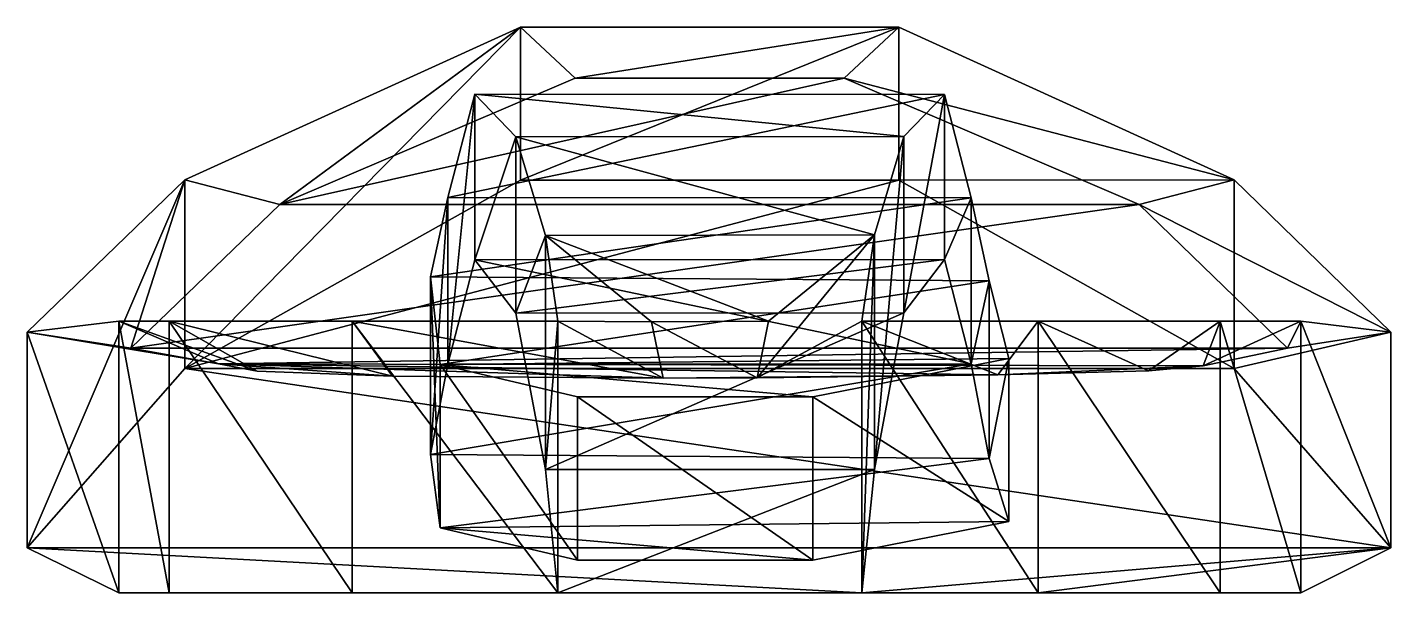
# Model space of a CAD drawing. Extents: x -21.2 to 21.1, y 0 to 17.5.
import ezdxf

# ---------------------------------------------------------------- set-up
doc = ezdxf.new("R2010")
doc.units = 0
doc.layers.add('spoon', color=250, linetype='CONTINUOUS')

msp = doc.modelspace()

# ---------------------------------------------------------------- meshes
at = {"layer": 'spoon'}
mesh = msp.add_polyface(dxfattribs=at)
corners = [(5.821229, 12.795351, -93.014815), (18.294211, 0, -36.723652), (15.785715, 0, -32.769245), (10.141039, 0, -29.727393), (4.665705, 0, -27.902282), (8.620113, 4.160976, 72.313878), (9.228483, 2.205499, 83.714636), (3.144779, 1.014584, 89.370125), (-4.155665, 1.014584, 89.370125), (-8.414258, 2.01746, 84.607608), (-8.718443, 4.286336, 71.718563), (-4.764035, 0, -27.598097), (-11.151924, 0, -28.814838), (-16.824731, 0, -32.769245), (-18.392541, 0, -38.244578), (-5.92091, 12.795351, -93.014815), (5.821229, 17.54, -93.014815), (18.294211, 8.427791, -36.723652), (15.785715, 8.427791, -32.769245), (10.141039, 8.427791, -29.727393), (4.665705, 8.427791, -27.902282), (8.620113, 9.671183, 73.4742), (9.228483, 7.268105, 84.780703), (3.144779, 6.07719, 90.436192), (-4.155665, 6.07719, 90.436192), (-8.414258, 7.080066, 85.673675), (-8.718443, 9.796543, 72.878885), (-4.764035, 8.427791, -27.598097), (-11.151924, 8.427791, -28.814838), (-16.824731, 8.427791, -32.769245), (-18.392541, 8.427791, -38.244578), (-5.92091, 17.54, -93.014815), (5.821229, 12.795351, -93.014815), (18.294211, 0, -36.723652), (15.785715, 0, -32.769245), (10.141039, 0, -29.727393), (4.665705, 0, -27.902282), (8.620113, 4.160976, 72.313878), (9.228483, 2.205499, 83.714636), (3.144779, 1.014584, 89.370125), (-4.155665, 1.014584, 89.370125), (-8.414258, 2.01746, 84.607608), (-8.718443, 4.286336, 71.718563), (-4.764035, 0, -27.598097), (-11.151924, 0, -28.814838), (-16.824731, 0, -32.769245), (-18.392541, 0, -38.244578), (-5.92091, 12.795351, -93.014815), (5.821229, 17.54, -93.014815), (18.294211, 8.427791, -36.723652), (15.785715, 8.427791, -32.769245), (10.141039, 8.427791, -29.727393), (4.665705, 8.427791, -27.902282), (8.620113, 9.671183, 73.4742), (9.228483, 7.268105, 84.780703), (3.144779, 6.07719, 90.436192), (-4.155665, 6.07719, 90.436192), (-8.414258, 7.080066, 85.673675), (-8.718443, 9.796543, 72.878885), (-4.764035, 8.427791, -27.598097), (-11.151924, 8.427791, -28.814838), (-16.824731, 8.427791, -32.769245), (-18.392541, 8.427791, -38.244578), (-5.92091, 17.54, -93.014815), (16.221757, 6.953995, -77.983795), (-16.344295, 6.953995, -77.983795), (16.221757, 12.811283, -77.983795), (-16.344295, 12.811283, -77.983795), (16.221757, 6.953995, -77.983795), (-16.344295, 6.953995, -77.983795), (16.221757, 12.811283, -77.983795), (-16.344295, 12.811283, -77.983795), (21.081498, 1.390799, -57.678129), (-21.231725, 1.390799, -57.678129), (21.081498, 8.082566, -57.678129), (-21.231725, 8.082566, -57.678129), (21.081498, 1.390799, -57.678129), (-21.231725, 1.390799, -57.678129), (21.081498, 8.082566, -57.678129), (-21.231725, 8.082566, -57.678129), (5.057144, 3.819437, -17.99588), (-5.146946, 3.819437, -17.99588), (5.057144, 11.10549, -17.99588), (-5.146946, 11.085839, -17.99588), (5.057144, 3.819437, -17.99588), (-5.146946, 3.819437, -17.99588), (5.057144, 11.10549, -17.99588), (-5.147056, 11.086091, -17.993129), (5.974187, 8.685871, 5.21236), (-6.072428, 8.674321, 5.21236), (5.974187, 14.151793, 5.21236), (-6.072428, 14.140039, 5.21236), (5.974164, 8.685913, 5.211776), (-6.072428, 8.674321, 5.21236), (5.974187, 14.151793, 5.21236), (-6.072433, 14.140192, 5.212502), (7.228502, 10.335518, 36.680196), (-7.338286, 10.323109, 36.680196), (7.228502, 15.459543, 36.680196), (-7.338286, 15.460341, 36.680196), (7.228502, 10.335534, 36.680198), (-7.338286, 10.323109, 36.680196), (7.228502, 15.459543, 36.680196), (-7.338287, 15.460419, 36.680211), (8.062773, 7.100099, 58.518472), (-8.180234, 7.087398, 58.515798), (8.062773, 12.249018, 59.602715), (-8.180234, 12.257969, 59.6046), (8.062773, 7.100106, 58.51847), (-8.180234, 7.087398, 58.515798), (8.062773, 12.249018, 59.602715), (-8.180233, 12.258004, 59.604576), (4.122258, 15.961338, -89.81317), (15.256086, 7.041401, -37.982904), (13.562258, 6.878727, -35.315313), (8.884241, 6.755258, -32.796775), (1.417983, 6.665277, -30.310335), (-1.502008, 6.658678, -30.3534), (-9.899821, 6.717164, -31.951497), (-14.098831, 6.872581, -34.875744), (-15.299055, 7.101857, -39.06328), (-4.223994, 15.961354, -89.813163), (13.274556, 12.04411, -76.732096), (-13.398589, 12.043501, -76.728848), (17.876315, 7.585546, -57.678162), (-18.021508, 7.586995, -57.696522), (1.773699, 8.422076, -21.229389), (-1.862723, 8.40734, -21.228668)]
mesh.append_faces([[corners[k] for k in face] for face in [(0, 64, 66), (1, 2, 18), (2, 3, 19), (3, 4, 20), (4, 80, 82), (5, 6, 22), (6, 7, 23), (7, 8, 24), (8, 9, 25), (9, 10, 26), (10, 105, 107), (11, 12, 28), (12, 13, 29), (13, 14, 30), (14, 73, 75), (15, 0, 16), (32, 47, 69), (64, 72, 74), (65, 15, 31), (73, 65, 67), (72, 1, 17), (69, 77, 76), (85, 93, 92), (89, 81, 83), (88, 96, 98), (80, 88, 90), (81, 11, 27), (122, 124, 125), (84, 36, 43), (76, 36, 35), (112, 122, 123), (36, 76, 77), (97, 89, 91), (43, 36, 46), (86, 94, 95), (96, 104, 106), (35, 34, 33), (46, 45, 44), (127, 117, 116), (120, 117, 118), (115, 117, 120), (117, 115, 116), (120, 125, 124), (113, 114, 115), (93, 101, 100), (105, 97, 99), (94, 102, 103), (104, 5, 21), (101, 109, 108), (37, 42, 41), (102, 110, 111), (41, 40, 39), (108, 109, 42), (57, 54, 55), (110, 53, 58), (53, 54, 57), (87, 127, 126), (86, 126, 116), (52, 116, 115), (51, 115, 114), (50, 114, 113), (49, 113, 124), (79, 125, 120), (62, 120, 119), (61, 119, 118), (60, 118, 117), (59, 117, 127), (71, 123, 125), (78, 124, 122), (48, 112, 121), (63, 121, 123), (70, 122, 112), (0, 66, 16), (1, 18, 17), (2, 19, 18), (3, 20, 19), (4, 82, 20), (5, 22, 21), (6, 23, 22), (7, 24, 23), (8, 25, 24), (9, 26, 25), (10, 107, 26), (11, 28, 27), (12, 29, 28), (13, 30, 29), (14, 75, 30), (15, 16, 31), (32, 69, 68), (64, 74, 66), (65, 31, 67), (73, 67, 75), (72, 17, 74), (69, 76, 68), (85, 92, 84), (89, 83, 91), (88, 98, 90), (80, 90, 82), (81, 27, 83), (122, 125, 123), (84, 43, 85), (76, 35, 33), (112, 123, 121), (36, 77, 46), (97, 91, 99), (43, 46, 44), (86, 95, 87), (96, 106, 98), (127, 116, 126), (120, 118, 119), (115, 120, 113), (120, 124, 113), (93, 100, 92), (105, 99, 107), (94, 103, 95), (104, 21, 106), (101, 108, 100), (37, 41, 38), (102, 111, 103), (41, 39, 38), (108, 42, 37), (57, 55, 56), (110, 58, 111), (53, 57, 58), (87, 126, 86), (86, 116, 52), (52, 115, 51), (51, 114, 50), (50, 113, 49), (49, 124, 78), (79, 120, 62), (62, 119, 61), (61, 118, 60), (60, 117, 59), (59, 127, 87), (71, 125, 79), (78, 122, 70), (48, 121, 63), (63, 123, 71), (70, 112, 48)]])

doc.saveas('drawing.dxf')
